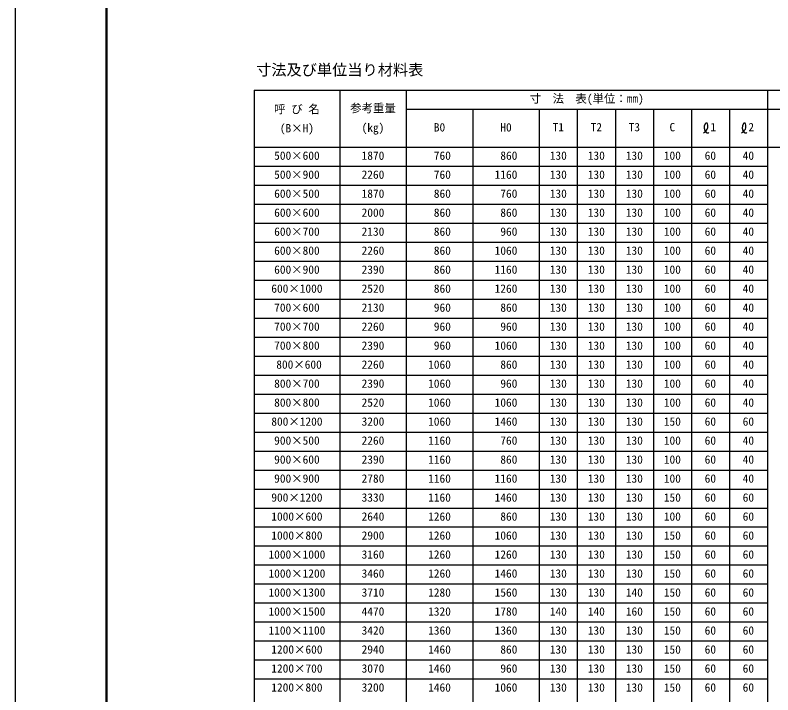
# Model space of a CAD drawing. Units: millimetres, scale not verified. Extents: x -50400 to 50400, y -17820 to 17820.
# Drawn here: x -50400 to -40434, y -73 to 8874 of the extents above; entities that cross this region are included whole.
import ezdxf
from ezdxf.enums import TextEntityAlignment as Align

# ---------------------------------------------------------------- set-up
doc = ezdxf.new("R2010")
doc.units = ezdxf.units.MM
doc.header["$LTSCALE"] = 60
for name, color, linetype, lineweight in [('0-0_DIM', 7, 'Continuous', 25), ('0-1_Defpoints', 5, 'Continuous', 25), ('0-3_HYO', 3, 'Continuous', 25), ('0-4_HYO2', 4, 'Continuous', 25), ('0-7_TXT', 7, 'Continuous', 25), ('0-8_WAKU', 3, 'Continuous', 25)]:
    doc.layers.add(name, color=color, linetype=linetype, lineweight=lineweight)
doc.styles.add('ＭＳ ゴシック', font='')
doc.styles.get('ＭＳ ゴシック').set_extended_font_data('MS Gothic')

msp = doc.modelspace()

# ---------------------------------------------------------------- linework, layer by layer
at = {"layer": '0-0_DIM'}
for centre, radius, start, end in [((-41378.62, 7411.26), 90.78, 289.9602, 20.72872), ((-41246.95, 7392.44), 92.26, 143.0676, 225.24931), ((-41308.55, 7437.55), 15.95, 19.62347, 139.62347), ((-40878.62, 7411.26), 90.78, 289.9602, 20.72872), ((-40746.95, 7392.44), 92.26, 143.0676, 225.24931), ((-40808.55, 7437.55), 15.95, 19.62347, 139.62347), ((-41296.64, 7348.84), 26.71, 235.14706, 325.14706), ((-40796.64, 7348.84), 26.71, 235.14706, 325.14706)]:
    msp.add_arc(centre, radius, start, end, dxfattribs=at)
at = {"layer": '0-1_Defpoints'}
msp.add_lwpolyline([(-50400, -17820), (0, -17820), (0, 17820), (-50400, 17820)], close=True, dxfattribs=at)
at = {"layer": '0-3_HYO'}
for p, q in [((-47255.9, 7886.68), (-47255.9, -9613.32)), ((-47255.9, 7886.67), (-33980.9, 7886.68)), ((-46130.9, 7886.68), (-46130.9, -9613.32)), ((-45255.9, 7886.68), (-45255.9, -9613.32)), ((-40505.9, 7886.68), (-40505.9, -9613.32)), ((-45255.9, 7636.68), (-36130.9, 7636.68)), ((-44380.9, 7636.68), (-44380.9, -9613.32)), ((-43505.9, 7636.68), (-43505.9, -9613.32)), ((-43005.9, 7636.68), (-43005.9, -9613.32)), ((-42505.9, 7636.68), (-42505.9, -9613.32)), ((-42005.9, 7636.68), (-42005.9, -9613.32)), ((-41505.9, 7636.68), (-41505.9, -9613.32)), ((-41005.9, 7636.68), (-41005.9, -9613.32)), ((-47255.9, 7136.68), (-33980.9, 7136.68))]:
    msp.add_line(p, q, dxfattribs=at)
at = {"layer": '0-4_HYO2'}
for p, q in [((-47255.9, 6886.68), (-40505.9, 6886.68)), ((-47255.9, 6636.68), (-40505.9, 6636.68)), ((-47255.9, 6386.68), (-40505.9, 6386.68)), ((-47255.9, 6136.68), (-40505.9, 6136.68)), ((-47255.9, 5886.68), (-40505.9, 5886.68)), ((-47255.9, 5636.68), (-40505.9, 5636.68)), ((-47255.9, 5386.68), (-40505.9, 5386.68)), ((-47255.9, 5136.68), (-40505.9, 5136.68)), ((-47255.9, 4886.68), (-40505.9, 4886.68)), ((-47255.9, 4636.68), (-40505.9, 4636.68)), ((-47255.9, 4386.68), (-40505.9, 4386.68)), ((-47255.9, 4136.68), (-40505.9, 4136.68)), ((-47255.9, 3886.68), (-40505.9, 3886.68)), ((-47255.9, 3636.68), (-40505.9, 3636.68)), ((-47255.9, 3386.68), (-40505.9, 3386.68)), ((-47255.9, 3136.68), (-40505.9, 3136.68)), ((-47255.9, 2886.68), (-40505.9, 2886.68)), ((-47255.9, 2636.68), (-40505.9, 2636.68)), ((-47255.9, 2386.68), (-40505.9, 2386.68)), ((-47255.9, 2136.68), (-40505.9, 2136.68)), ((-47255.9, 1886.68), (-40505.9, 1886.68)), ((-47255.9, 1636.68), (-40505.9, 1636.68)), ((-47255.9, 1386.68), (-40505.9, 1386.68)), ((-47255.9, 1136.68), (-40505.9, 1136.68)), ((-47255.9, 886.68), (-40505.9, 886.68)), ((-47255.9, 636.68), (-40505.9, 636.68)), ((-47255.9, 386.68), (-40505.9, 386.68)), ((-47255.9, 136.68), (-40505.9, 136.68))]:
    msp.add_line(p, q, dxfattribs=at)
at = {"layer": '0-8_WAKU', "lineweight": 50}
msp.add_lwpolyline([(-49200, -16620), (-1200, -16620), (-1200, 16620), (-49200, 16620)], close=True, dxfattribs=at)

# ---------------------------------------------------------------- texts
at = {"layer": '0-0_DIM', "style": 'ＭＳ ゴシック'}
for s, p in [(' 1', (-41330.9, 7311.68)), (' 2', (-40830.9, 7311.68))]:
    msp.add_text(s, height=110, dxfattribs=at).set_placement(p, align=Align.BOTTOM_LEFT)
at = {"layer": '0-7_TXT', "style": 'ＭＳ ゴシック'}
for s, height, p in [('寸法及び単位当り材料表', 146.6, (-47230.9, 8036.68)), ('寸\u3000法\u3000表(単位：㎜)', 110, (-43630.9, 7686.68)), ('呼 び 名', 110, (-46993.4, 7547.52)), ('参考重量', 110, (-45993.4, 7561.68)), ('(B×H)', 110, (-46918.4, 7297.52)), ('(kg)', 110, (-45843.4, 7304.76)), ('B0', 110, (-44893.4, 7309.09)), ('H0', 110, (-44018.4, 7309.09)), ('T1', 110, (-43330.9, 7311.68)), ('T2', 110, (-42830.9, 7311.68)), ('T3', 110, (-42330.9, 7311.68)), ('C', 110, (-41793.4, 7311.68)), ('500×600', 110, (-46993.4, 6936.68)), ('1870', 110, (-45843.4, 6936.68)), (' 760', 110, (-44968.4, 6936.68)), (' 860', 110, (-44093.4, 6936.68)), ('130', 110, (-43368.4, 6936.68)), ('130', 110, (-42868.4, 6936.68)), ('130', 110, (-42368.4, 6936.68)), ('100', 110, (-41868.4, 6936.68)), ('60', 110, (-41330.9, 6936.68)), ('40', 110, (-40830.9, 6936.68)), ('500×900', 110, (-46993.4, 6686.68)), ('2260', 110, (-45843.4, 6686.68)), (' 760', 110, (-44968.4, 6686.68)), ('1160', 110, (-44093.4, 6686.68)), ('130', 110, (-43368.4, 6686.68)), ('130', 110, (-42868.4, 6686.68)), ('130', 110, (-42368.4, 6686.68)), ('100', 110, (-41868.4, 6686.68)), ('60', 110, (-41330.9, 6686.68)), ('40', 110, (-40830.9, 6686.68)), ('600×500', 110, (-46993.4, 6436.68)), ('1870', 110, (-45843.4, 6436.68)), (' 860', 110, (-44968.4, 6436.68)), (' 760', 110, (-44093.4, 6436.68)), ('130', 110, (-43368.4, 6436.68)), ('130', 110, (-42868.4, 6436.68)), ('130', 110, (-42368.4, 6436.68)), ('100', 110, (-41868.4, 6436.68)), ('60', 110, (-41330.9, 6436.68)), ('40', 110, (-40830.9, 6436.68)), ('600×600', 110, (-46993.4, 6186.68)), ('2000', 110, (-45843.4, 6186.68)), (' 860', 110, (-44968.4, 6186.68)), (' 860', 110, (-44093.4, 6186.68)), ('130', 110, (-43368.4, 6186.68)), ('130', 110, (-42868.4, 6186.68)), ('130', 110, (-42368.4, 6186.68)), ('100', 110, (-41868.4, 6186.68)), ('60', 110, (-41330.9, 6186.68)), ('40', 110, (-40830.9, 6186.68)), ('600×700', 110, (-46993.4, 5936.68)), ('2130', 110, (-45843.4, 5936.68)), (' 860', 110, (-44968.4, 5936.68)), (' 960', 110, (-44093.4, 5936.68)), ('130', 110, (-43368.4, 5936.68)), ('130', 110, (-42868.4, 5936.68)), ('130', 110, (-42368.4, 5936.68)), ('100', 110, (-41868.4, 5936.68)), ('60', 110, (-41330.9, 5936.68)), ('40', 110, (-40830.9, 5936.68)), ('600×800', 110, (-46993.4, 5686.68)), ('2260', 110, (-45843.4, 5686.68)), (' 860', 110, (-44968.4, 5686.68)), ('1060', 110, (-44093.4, 5686.68)), ('130', 110, (-43368.4, 5686.68)), ('130', 110, (-42868.4, 5686.68)), ('130', 110, (-42368.4, 5686.68)), ('100', 110, (-41868.4, 5686.68)), ('60', 110, (-41330.9, 5686.68)), ('40', 110, (-40830.9, 5686.68)), ('600×900', 110, (-46993.4, 5436.68)), ('2390', 110, (-45843.4, 5436.68)), (' 860', 110, (-44968.4, 5436.68)), ('1160', 110, (-44093.4, 5436.68)), ('130', 110, (-43368.4, 5436.68)), ('130', 110, (-42868.4, 5436.68)), ('130', 110, (-42368.4, 5436.68)), ('100', 110, (-41868.4, 5436.68)), ('60', 110, (-41330.9, 5436.68)), ('40', 110, (-40830.9, 5436.68)), ('600×1000', 110, (-47030.9, 5186.68)), ('2520', 110, (-45843.4, 5186.68)), (' 860', 110, (-44968.4, 5186.68)), ('1260', 110, (-44093.4, 5186.68)), ('130', 110, (-43368.4, 5186.68)), ('130', 110, (-42868.4, 5186.68)), ('130', 110, (-42368.4, 5186.68)), ('100', 110, (-41868.4, 5186.68)), ('60', 110, (-41330.9, 5186.68)), ('40', 110, (-40830.9, 5186.68)), ('700×600', 110, (-46993.4, 4936.68)), ('2130', 110, (-45843.4, 4936.68)), (' 960', 110, (-44968.4, 4936.68)), (' 860', 110, (-44093.4, 4936.68)), ('130', 110, (-43368.4, 4936.68)), ('130', 110, (-42868.4, 4936.68)), ('130', 110, (-42368.4, 4936.68)), ('100', 110, (-41868.4, 4936.68)), ('60', 110, (-41330.9, 4936.68)), ('40', 110, (-40830.9, 4936.68)), ('700×700', 110, (-46993.4, 4686.68)), ('2260', 110, (-45843.4, 4686.68)), (' 960', 110, (-44968.4, 4686.68)), (' 960', 110, (-44093.4, 4686.68)), ('130', 110, (-43368.4, 4686.68)), ('130', 110, (-42868.4, 4686.68)), ('130', 110, (-42368.4, 4686.68)), ('100', 110, (-41868.4, 4686.68)), ('60', 110, (-41330.9, 4686.68)), ('40', 110, (-40830.9, 4686.68)), ('700×800', 110, (-46993.4, 4436.68)), ('2390', 110, (-45843.4, 4436.68)), (' 960', 110, (-44968.4, 4436.68)), ('1060', 110, (-44093.4, 4436.68)), ('130', 110, (-43368.4, 4436.68)), ('130', 110, (-42868.4, 4436.68)), ('130', 110, (-42368.4, 4436.68)), ('100', 110, (-41868.4, 4436.68)), ('60', 110, (-41330.9, 4436.68)), ('40', 110, (-40830.9, 4436.68)), ('800×600', 110, (-46965.47, 4186.68)), ('2260', 110, (-45843.4, 4186.68)), ('1060', 110, (-44968.4, 4186.68)), (' 860', 110, (-44093.4, 4186.68)), ('130', 110, (-43368.4, 4186.68)), ('130', 110, (-42868.4, 4186.68)), ('130', 110, (-42368.4, 4186.68)), ('100', 110, (-41868.4, 4186.68)), ('60', 110, (-41330.9, 4186.68)), ('40', 110, (-40830.9, 4186.68)), ('800×700', 110, (-46993.4, 3936.68)), ('2390', 110, (-45843.4, 3936.68)), ('1060', 110, (-44968.4, 3936.68)), (' 960', 110, (-44093.4, 3936.68)), ('130', 110, (-43368.4, 3936.68)), ('130', 110, (-42868.4, 3936.68)), ('130', 110, (-42368.4, 3936.68)), ('100', 110, (-41868.4, 3936.68)), ('60', 110, (-41330.9, 3936.68)), ('40', 110, (-40830.9, 3936.68)), ('800×800', 110, (-46993.4, 3686.68)), ('2520', 110, (-45843.4, 3686.68)), ('1060', 110, (-44968.4, 3686.68)), ('1060', 110, (-44093.4, 3686.68)), ('130', 110, (-43368.4, 3686.68)), ('130', 110, (-42868.4, 3686.68)), ('130', 110, (-42368.4, 3686.68)), ('100', 110, (-41868.4, 3686.68)), ('60', 110, (-41330.9, 3686.68)), ('40', 110, (-40830.9, 3686.68)), ('800×1200', 110, (-47030.9, 3436.68)), ('3200', 110, (-45843.4, 3436.68)), ('1060', 110, (-44968.4, 3436.68)), ('1460', 110, (-44093.4, 3436.68)), ('130', 110, (-43368.4, 3436.68)), ('130', 110, (-42868.4, 3436.68)), ('130', 110, (-42368.4, 3436.68)), ('150', 110, (-41868.4, 3436.68)), ('60', 110, (-41330.9, 3436.68)), ('60', 110, (-40830.9, 3436.68)), ('900×500', 110, (-46993.4, 3186.68)), ('2260', 110, (-45843.4, 3186.68)), ('1160', 110, (-44968.4, 3186.68)), (' 760', 110, (-44093.4, 3186.68)), ('130', 110, (-43368.4, 3186.68)), ('130', 110, (-42868.4, 3186.68)), ('130', 110, (-42368.4, 3186.68)), ('100', 110, (-41868.4, 3186.68)), ('60', 110, (-41330.9, 3186.68)), ('40', 110, (-40830.9, 3186.68)), ('900×600', 110, (-46993.4, 2936.68)), ('2390', 110, (-45843.4, 2936.68)), ('1160', 110, (-44968.4, 2936.68)), (' 860', 110, (-44093.4, 2936.68)), ('130', 110, (-43368.4, 2936.68)), ('130', 110, (-42868.4, 2936.68)), ('130', 110, (-42368.4, 2936.68)), ('100', 110, (-41868.4, 2936.68)), ('60', 110, (-41330.9, 2936.68)), ('40', 110, (-40830.9, 2936.68)), ('900×900', 110, (-46993.4, 2686.68)), ('2780', 110, (-45843.4, 2686.68)), ('1160', 110, (-44968.4, 2686.68)), ('1160', 110, (-44093.4, 2686.68)), ('130', 110, (-43368.4, 2686.68)), ('130', 110, (-42868.4, 2686.68)), ('130', 110, (-42368.4, 2686.68)), ('100', 110, (-41868.4, 2686.68)), ('60', 110, (-41330.9, 2686.68)), ('40', 110, (-40830.9, 2686.68)), ('900×1200', 110, (-47030.9, 2436.68)), ('3330', 110, (-45843.4, 2436.68)), ('1160', 110, (-44968.4, 2436.68)), ('1460', 110, (-44093.4, 2436.68)), ('130', 110, (-43368.4, 2436.68)), ('130', 110, (-42868.4, 2436.68)), ('130', 110, (-42368.4, 2436.68)), ('150', 110, (-41868.4, 2436.68)), ('60', 110, (-41330.9, 2436.68)), ('60', 110, (-40830.9, 2436.68)), ('1000×600', 110, (-47030.9, 2186.68)), ('2640', 110, (-45843.4, 2186.68)), ('1260', 110, (-44968.4, 2186.68)), (' 860', 110, (-44093.4, 2186.68)), ('130', 110, (-43368.4, 2186.68)), ('130', 110, (-42868.4, 2186.68)), ('130', 110, (-42368.4, 2186.68)), ('100', 110, (-41868.4, 2186.68)), ('60', 110, (-41330.9, 2186.68)), ('60', 110, (-40830.9, 2186.68)), ('1000×800', 110, (-47030.9, 1936.68)), ('2900', 110, (-45843.4, 1936.68)), ('1260', 110, (-44968.4, 1936.68)), ('1060', 110, (-44093.4, 1936.68)), ('130', 110, (-43368.4, 1936.68)), ('130', 110, (-42868.4, 1936.68)), ('130', 110, (-42368.4, 1936.68)), ('150', 110, (-41868.4, 1936.68)), ('60', 110, (-41330.9, 1936.68)), ('60', 110, (-40830.9, 1936.68)), ('1000×1000', 110, (-47068.4, 1686.68)), ('3160', 110, (-45843.4, 1686.68)), ('1260', 110, (-44968.4, 1686.68)), ('1260', 110, (-44093.4, 1686.68)), ('130', 110, (-43368.4, 1686.68)), ('130', 110, (-42868.4, 1686.68)), ('130', 110, (-42368.4, 1686.68)), ('150', 110, (-41868.4, 1686.68)), ('60', 110, (-41330.9, 1686.68)), ('60', 110, (-40830.9, 1686.68)), ('1000×1200', 110, (-47068.4, 1436.68)), ('3460', 110, (-45843.4, 1436.68)), ('1260', 110, (-44968.4, 1436.68)), ('1460', 110, (-44093.4, 1436.68)), ('130', 110, (-43368.4, 1436.68)), ('130', 110, (-42868.4, 1436.68)), ('130', 110, (-42368.4, 1436.68)), ('150', 110, (-41868.4, 1436.68)), ('60', 110, (-41330.9, 1436.68)), ('60', 110, (-40830.9, 1436.68)), ('1000×1300', 110, (-47068.4, 1186.68)), ('3710', 110, (-45843.4, 1186.68)), ('1280', 110, (-44968.4, 1186.68)), ('1560', 110, (-44093.4, 1186.68)), ('130', 110, (-43368.4, 1186.68)), ('130', 110, (-42868.4, 1186.68)), ('140', 110, (-42368.4, 1186.68)), ('150', 110, (-41868.4, 1186.68)), ('60', 110, (-41330.9, 1186.68)), ('60', 110, (-40830.9, 1186.68)), ('1000×1500', 110, (-47068.4, 936.68)), ('4470', 110, (-45843.4, 936.68)), ('1320', 110, (-44968.4, 936.68)), ('1780', 110, (-44093.4, 936.68)), ('140', 110, (-43368.4, 936.68)), ('140', 110, (-42868.4, 936.68)), ('160', 110, (-42368.4, 936.68)), ('150', 110, (-41868.4, 936.68)), ('60', 110, (-41330.9, 936.68)), ('60', 110, (-40830.9, 936.68)), ('1100×1100', 110, (-47068.4, 686.68)), ('3420', 110, (-45843.4, 686.68)), ('1360', 110, (-44968.4, 686.68)), ('1360', 110, (-44093.4, 686.68)), ('130', 110, (-43368.4, 686.68)), ('130', 110, (-42868.4, 686.68)), ('130', 110, (-42368.4, 686.68)), ('150', 110, (-41868.4, 686.68)), ('60', 110, (-41330.9, 686.68)), ('60', 110, (-40830.9, 686.68)), ('1200×600', 110, (-47030.9, 436.68)), ('2940', 110, (-45843.4, 436.68)), ('1460', 110, (-44968.4, 436.68)), (' 860', 110, (-44093.4, 436.68)), ('130', 110, (-43368.4, 436.68)), ('130', 110, (-42868.4, 436.68)), ('130', 110, (-42368.4, 436.68)), ('150', 110, (-41868.4, 436.68)), ('60', 110, (-41330.9, 436.68)), ('60', 110, (-40830.9, 436.68)), ('1200×700', 110, (-47030.9, 186.68)), ('3070', 110, (-45843.4, 186.68)), ('1460', 110, (-44968.4, 186.68)), (' 960', 110, (-44093.4, 186.68)), ('130', 110, (-43368.4, 186.68)), ('130', 110, (-42868.4, 186.68)), ('130', 110, (-42368.4, 186.68)), ('150', 110, (-41868.4, 186.68)), ('60', 110, (-41330.9, 186.68)), ('60', 110, (-40830.9, 186.68)), ('1200×800', 110, (-47030.9, -63.32)), ('3200', 110, (-45843.4, -63.32)), ('1460', 110, (-44968.4, -63.32)), ('1060', 110, (-44093.4, -63.32)), ('130', 110, (-43368.4, -63.32)), ('130', 110, (-42868.4, -63.32)), ('130', 110, (-42368.4, -63.32)), ('150', 110, (-41868.4, -63.32)), ('60', 110, (-41330.9, -63.32)), ('60', 110, (-40830.9, -63.32))]:
    msp.add_text(s, height=height, dxfattribs=at).set_placement(p, align=Align.BOTTOM_LEFT)

doc.saveas('drawing.dxf')
